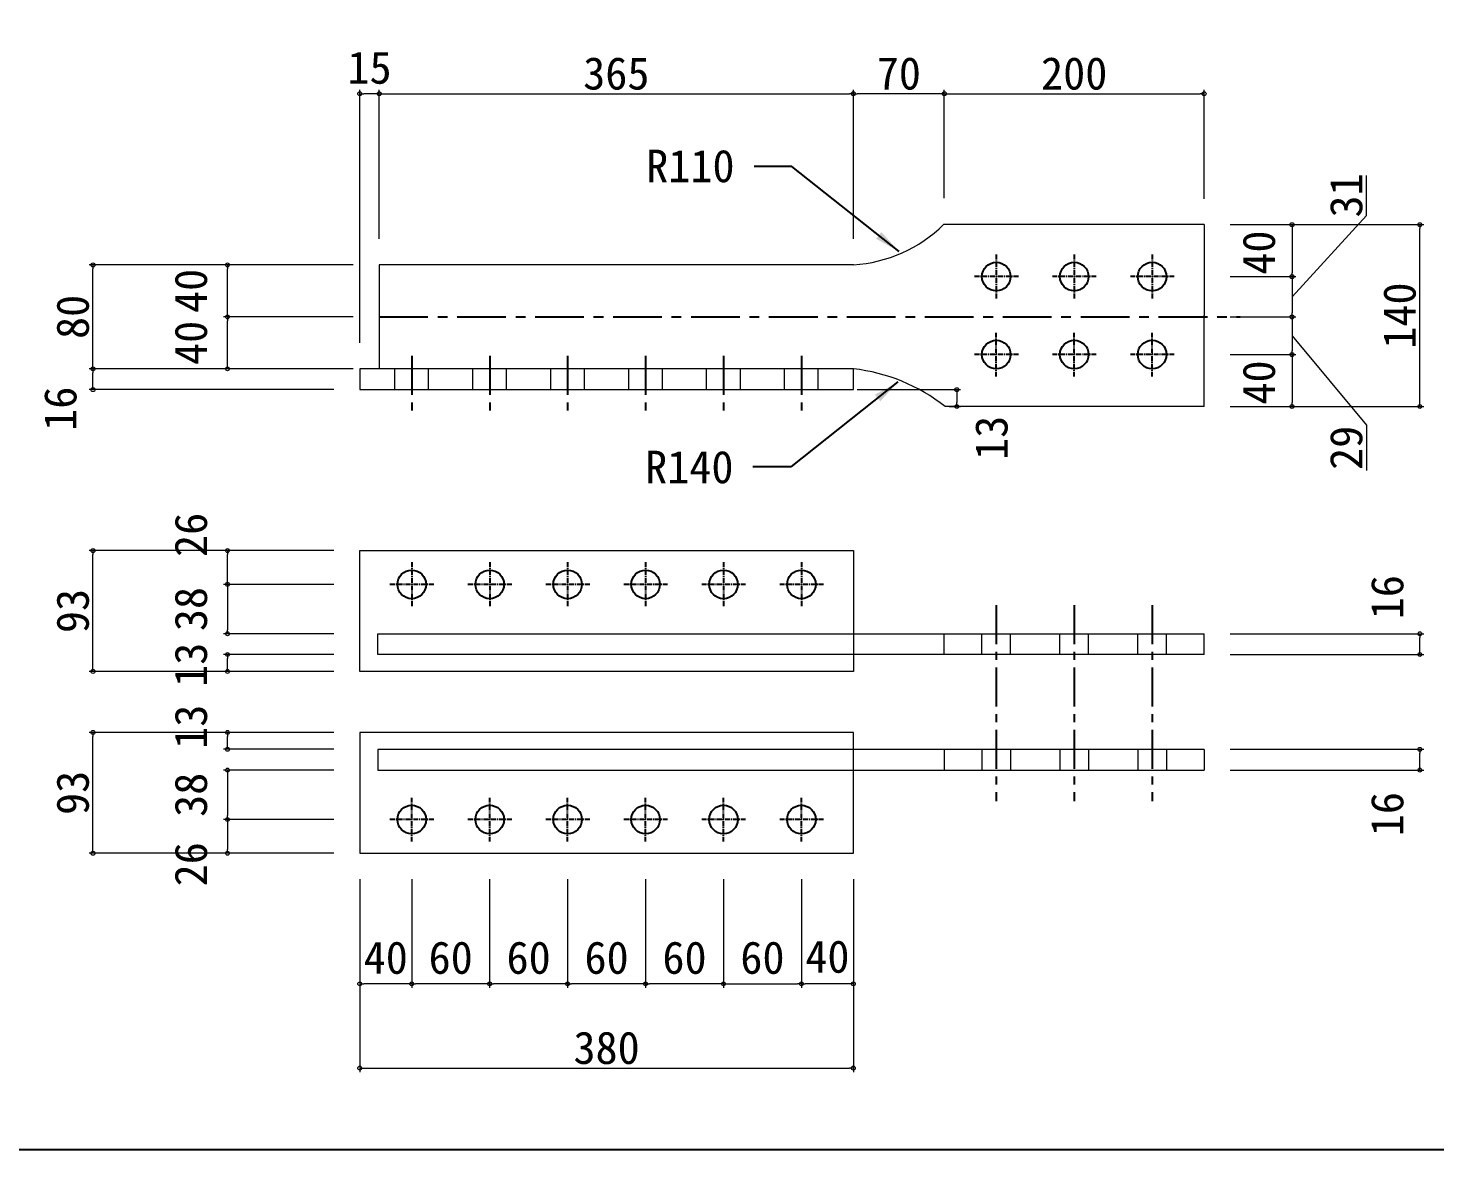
# Model space of a CAD drawing. Header units: millimetres. Extents: x 1734744 to 1747403, y -162396 to -155330.
# Drawn here: x 1739138 to 1740221, y -158591 to -157727 of the extents above; entities that cross this region are included whole.
import ezdxf

# ---------------------------------------------------------------- set-up
doc = ezdxf.new("R2010")
doc.units = ezdxf.units.MM
doc.header["$LTSCALE"] = 3
doc.linetypes.add('CENTER', pattern=[2, 1.25, -0.25, 0.25, -0.25])
doc.layers.get('DEFPOINTS').update_dxf_attribs({"color": 250})
doc.layers.add('01', color=7, linetype='Continuous')
doc.styles.get("Standard").update_dxf_attribs({"font": ''})
doc.styles.get('Standard').set_extended_font_data('MS Gothic')
doc.dimstyles.new('コピー ～ 一般寸法-小さめ', dxfattribs={"dimtxt": 25, "dimasz": 3, "dimexe": 3, "dimexo": 3, "dimgap": 3, "dimtad": 1, "dimtxsty": 'Standard', "dimblk": 'ORIGIN', "dimcen": 0, "dimclrd": 256, "dimclre": 256, "dimclrt": 256, "dimadec": 0, "dimazin": 0, "dimtfac": 1, "dimtmove": 1, "dimatfit": 2, "dimfxl": 0, "dimtolj": 2, "dimlwd": 5, "dimlwe": 5, "dimarcsym": 0})
doc.dimstyles.new('コピー(2) - Standard', dxfattribs={"dimtxt": 25, "dimasz": 20, "dimexe": 0.18, "dimexo": 0.0625, "dimgap": 15, "dimtad": 1, "dimdec": 0, "dimzin": 0, "dimdsep": 46, "dimtxsty": 'Standard', "dimblk": 'DOTSMALL', "dimcen": 0.09, "dimadec": 0, "dimazin": 0, "dimtfac": 1, "dimtdec": 0, "dimtofl": 0, "dimtmove": 0, "dimatfit": 3, "dimfxl": 0, "dimtolj": 1, "dimtzin": 0, "dimarcsym": 0})
doc.dimstyles.new('一般寸法-小さめ', dxfattribs={"dimtxt": 25, "dimasz": 3, "dimexe": 3, "dimexo": 3, "dimgap": 3, "dimtad": 1, "dimtxsty": 'Standard', "dimblk": 'ORIGIN', "dimcen": 0, "dimclrd": 256, "dimclre": 256, "dimclrt": 256, "dimadec": 0, "dimazin": 0, "dimtfac": 1, "dimtmove": 2, "dimatfit": 2, "dimfxl": 0, "dimtolj": 2, "dimlwd": 5, "dimlwe": 5, "dimarcsym": 0})

# ---------------------------------------------------------------- blocks, each defined once
blk = doc.blocks.new('_Origin')
at = {"color": 0, "linetype": 'ByBlock', "lineweight": -2}
blk.add_line((0, 0), (-1, 0), dxfattribs=at)
blk.add_circle((0, 0), 0.5, dxfattribs=at)
blk = doc.blocks.new('*D7963')
at = {"layer": '01', "lineweight": 5}
for p, q in [((1739372.9, -158129.5), (1739184.5, -158129.5)), ((1739187.5, -158219.5), (1739187.5, -158132.5)), ((1739372.9, -158222.5), (1739184.5, -158222.5))]:
    blk.add_line(p, q, dxfattribs=at)
at = {"layer": 'DEFPOINTS', "color": 0}
for p in [(1739187.5, -158129.5), (1739392.9, -158129.5), (1739392.9, -158222.5)]:
    blk.add_point(p, dxfattribs=at)
at = {"layer": '01', "lineweight": 5, "xscale": 3, "yscale": 3, "zscale": 3}
for p, rotation in [((1739187.5, -158129.5), 90), ((1739187.5, -158222.5), 270)]:
    blk.add_blockref('_Origin', p, dxfattribs=dict(at, rotation=rotation))
at = {"layer": '01', "insert": (1739172, -158176), "char_height": 25, "attachment_point": 5, "rotation": 90}
blk.add_mtext('\\A2;93', dxfattribs=at)
blk = doc.blocks.new('*D7752')
at = {"layer": '01', "lineweight": 5}
for p, q in [((1740062.9, -158282.5), (1740212, -158282.5)), ((1740209, -158295.5), (1740209, -158285.5)), ((1740062.9, -158298.5), (1740212, -158298.5))]:
    blk.add_line(p, q, dxfattribs=at)
at = {"layer": 'DEFPOINTS', "color": 0}
for p in [(1740042.9, -158282.5), (1740209, -158282.5), (1740042.9, -158298.5)]:
    blk.add_point(p, dxfattribs=at)
at = {"layer": '01', "lineweight": 5, "xscale": 3, "yscale": 3, "zscale": 3}
for p, rotation in [((1740209, -158282.5), 90), ((1740209, -158298.5), 270)]:
    blk.add_blockref('_Origin', p, dxfattribs=dict(at, rotation=rotation))
at = {"layer": '01', "insert": (1740184, -158332.4), "char_height": 25, "attachment_point": 5, "rotation": 90}
blk.add_mtext('\\A2;16', dxfattribs=at)
blk = doc.blocks.new('*D7964')
at = {"layer": '01', "lineweight": 5}
for p, q in [((1740062.9, -158193.5), (1740212, -158193.5)), ((1740209, -158206.5), (1740209, -158196.5)), ((1740062.9, -158209.5), (1740212, -158209.5))]:
    blk.add_line(p, q, dxfattribs=at)
at = {"layer": 'DEFPOINTS', "color": 0}
for p in [(1740042.9, -158193.5), (1740209, -158193.5), (1740042.9, -158209.5)]:
    blk.add_point(p, dxfattribs=at)
at = {"layer": '01', "lineweight": 5, "xscale": 3, "yscale": 3, "zscale": 3}
for p, rotation in [((1740209, -158193.5), 90), ((1740209, -158209.5), 270)]:
    blk.add_blockref('_Origin', p, dxfattribs=dict(at, rotation=rotation))
at = {"layer": '01', "insert": (1740184, -158165.4), "char_height": 25, "attachment_point": 5, "rotation": 90}
blk.add_mtext('\\A2;16', dxfattribs=at)
blk = doc.blocks.new('*D7753')
at = {"layer": '01', "lineweight": 5}
for p, q in [((1740062.9, -157878.6), (1740212, -157878.6)), ((1740209, -158015.6), (1740209, -157881.6)), ((1740062.9, -158018.6), (1740212, -158018.6))]:
    blk.add_line(p, q, dxfattribs=at)
at = {"layer": 'DEFPOINTS', "color": 0}
for p in [(1740042.9, -157878.6), (1740209, -157878.6), (1740042.9, -158018.6)]:
    blk.add_point(p, dxfattribs=at)
at = {"layer": '01', "lineweight": 5, "xscale": 3, "yscale": 3, "zscale": 3}
for p, rotation in [((1740209, -157878.6), 90), ((1740209, -158018.6), 270)]:
    blk.add_blockref('_Origin', p, dxfattribs=dict(at, rotation=rotation))
at = {"layer": '01', "insert": (1740193.5, -157948.6), "char_height": 25, "attachment_point": 5, "rotation": 90}
blk.add_mtext('\\A2;140', dxfattribs=at)
blk = doc.blocks.new('*D7754')
at = {"layer": '01', "lineweight": 5}
for p, q in [((1739372.9, -158129.5), (1739288.1, -158129.5)), ((1739291.1, -158152.5), (1739291.1, -158132.5)), ((1739372.9, -158155.5), (1739288.1, -158155.5))]:
    blk.add_line(p, q, dxfattribs=at)
at = {"layer": 'DEFPOINTS', "color": 0}
for p in [(1739291.1, -158129.5), (1739392.9, -158129.5), (1739392.9, -158155.5)]:
    blk.add_point(p, dxfattribs=at)
at = {"layer": '01', "lineweight": 5, "xscale": 3, "yscale": 3, "zscale": 3}
for p, rotation in [((1739291.1, -158129.5), 90), ((1739291.1, -158155.5), 270)]:
    blk.add_blockref('_Origin', p, dxfattribs=dict(at, rotation=rotation))
at = {"layer": '01', "insert": (1739263, -158117.4), "char_height": 25, "attachment_point": 5, "rotation": 90}
blk.add_mtext('\\A2;26', dxfattribs=at)
blk = doc.blocks.new('*D7755')
at = {"layer": '01', "lineweight": 5}
for p, q in [((1739372.9, -158209.5), (1739288.1, -158209.5)), ((1739372.9, -158222.5), (1739288.1, -158222.5)), ((1739291.1, -158219.5), (1739291.1, -158212.5))]:
    blk.add_line(p, q, dxfattribs=at)
at = {"layer": 'DEFPOINTS', "color": 0}
for p in [(1739291.1, -158209.5), (1739392.9, -158209.5), (1739392.9, -158222.5)]:
    blk.add_point(p, dxfattribs=at)
at = {"layer": '01', "lineweight": 5, "xscale": 3, "yscale": 3, "zscale": 3}
for p, rotation in [((1739291.1, -158209.5), 90), ((1739291.1, -158222.5), 270)]:
    blk.add_blockref('_Origin', p, dxfattribs=dict(at, rotation=rotation))
at = {"layer": '01', "insert": (1739263, -158217.4), "char_height": 25, "attachment_point": 5, "rotation": 90}
blk.add_mtext('\\A2;13', dxfattribs=at)
blk = doc.blocks.new('*D7965')
at = {"layer": '01', "lineweight": 5}
for p, q in [((1739392.9, -157969.6), (1739392.9, -157774.8)), ((1739404.9, -157777.8), (1739395.9, -157777.8)), ((1739407.9, -157889.6), (1739407.9, -157774.8))]:
    blk.add_line(p, q, dxfattribs=at)
at = {"layer": 'DEFPOINTS', "color": 0}
for p in [(1739392.9, -157777.8), (1739407.9, -157909.6), (1739392.9, -157989.6)]:
    blk.add_point(p, dxfattribs=at)
at = {"layer": '01', "lineweight": 5, "xscale": 3, "yscale": 3, "zscale": 3, "rotation": 180}
blk.add_blockref('_Origin', (1739392.9, -157777.8), dxfattribs=at)
at = {"layer": '01', "lineweight": 5, "xscale": 3, "yscale": 3, "zscale": 3}
blk.add_blockref('_Origin', (1739407.9, -157777.8), dxfattribs=at)
at = {"layer": '01', "insert": (1739400.4, -157757.8), "char_height": 25, "attachment_point": 5}
blk.add_mtext('\\A2;15', dxfattribs=at)
blk = doc.blocks.new('*D7966')
at = {"layer": '01', "lineweight": 5}
for p, q in [((1739387.9, -157909.6), (1739184.5, -157909.6)), ((1739187.5, -157986.6), (1739187.5, -157912.6)), ((1739387.9, -157989.6), (1739184.5, -157989.6))]:
    blk.add_line(p, q, dxfattribs=at)
at = {"layer": 'DEFPOINTS', "color": 0}
for p in [(1739187.5, -157909.6), (1739407.9, -157909.6), (1739407.9, -157989.6)]:
    blk.add_point(p, dxfattribs=at)
at = {"layer": '01', "lineweight": 5, "xscale": 3, "yscale": 3, "zscale": 3}
for p, rotation in [((1739187.5, -157909.6), 90), ((1739187.5, -157989.6), 270)]:
    blk.add_blockref('_Origin', p, dxfattribs=dict(at, rotation=rotation))
at = {"layer": '01', "insert": (1739172, -157949.6), "char_height": 25, "attachment_point": 5, "rotation": 90}
blk.add_mtext('\\A2;80', dxfattribs=at)
blk = doc.blocks.new('*D7967')
at = {"layer": '01', "lineweight": 5}
for p, q in [((1739372.9, -157989.6), (1739184.5, -157989.6)), ((1739187.5, -158002.6), (1739187.5, -157992.6)), ((1739372.9, -158005.6), (1739184.5, -158005.6))]:
    blk.add_line(p, q, dxfattribs=at)
at = {"layer": 'DEFPOINTS', "color": 0}
for p in [(1739187.5, -157989.6), (1739392.9, -157989.6), (1739392.9, -158005.6)]:
    blk.add_point(p, dxfattribs=at)
at = {"layer": '01', "lineweight": 5, "xscale": 3, "yscale": 3, "zscale": 3}
for p, rotation in [((1739187.5, -157989.6), 90), ((1739187.5, -158005.6), 270)]:
    blk.add_blockref('_Origin', p, dxfattribs=dict(at, rotation=rotation))
at = {"layer": '01', "insert": (1739162.5, -158020.3), "char_height": 25, "attachment_point": 5, "rotation": 90}
blk.add_mtext('\\A2;16', dxfattribs=at)
blk = doc.blocks.new('*D7756')
at = {"layer": '01', "lineweight": 5}
for p, q in [((1739407.9, -157889.6), (1739407.9, -157774.8)), ((1739410.9, -157777.8), (1739769.9, -157777.8)), ((1739772.9, -157889.6), (1739772.9, -157774.8))]:
    blk.add_line(p, q, dxfattribs=at)
at = {"layer": 'DEFPOINTS', "color": 0}
for p in [(1739772.9, -157777.8), (1739407.9, -157909.6), (1739772.9, -157909.6)]:
    blk.add_point(p, dxfattribs=at)
at = {"layer": '01', "lineweight": 5, "xscale": 3, "yscale": 3, "zscale": 3, "rotation": 180}
blk.add_blockref('_Origin', (1739407.9, -157777.8), dxfattribs=at)
at = {"layer": '01', "lineweight": 5, "xscale": 3, "yscale": 3, "zscale": 3}
blk.add_blockref('_Origin', (1739772.9, -157777.8), dxfattribs=at)
at = {"layer": '01', "insert": (1739590.4, -157762.3), "char_height": 25, "attachment_point": 5}
blk.add_mtext('\\A2;365', dxfattribs=at)
blk = doc.blocks.new('*D7757')
at = {"layer": '01', "lineweight": 5}
for p, q in [((1739772.9, -157889.6), (1739772.9, -157774.8)), ((1739839.9, -157777.8), (1739775.9, -157777.8)), ((1739842.9, -157858.1), (1739842.9, -157774.8))]:
    blk.add_line(p, q, dxfattribs=at)
at = {"layer": 'DEFPOINTS', "color": 0}
for p in [(1739772.9, -157777.8), (1739842.9, -157878.1), (1739772.9, -157909.6)]:
    blk.add_point(p, dxfattribs=at)
at = {"layer": '01', "lineweight": 5, "xscale": 3, "yscale": 3, "zscale": 3, "rotation": 180}
blk.add_blockref('_Origin', (1739772.9, -157777.8), dxfattribs=at)
at = {"layer": '01', "lineweight": 5, "xscale": 3, "yscale": 3, "zscale": 3}
blk.add_blockref('_Origin', (1739842.9, -157777.8), dxfattribs=at)
at = {"layer": '01', "insert": (1739807.9, -157762.3), "char_height": 25, "attachment_point": 5}
blk.add_mtext('\\A2;70', dxfattribs=at)
blk = doc.blocks.new('*D7968')
at = {"layer": '01', "lineweight": 5}
for p, q in [((1739842.9, -157858.1), (1739842.9, -157774.8)), ((1739845.9, -157777.8), (1740039.9, -157777.8)), ((1740042.9, -157858.6), (1740042.9, -157774.8))]:
    blk.add_line(p, q, dxfattribs=at)
at = {"layer": 'DEFPOINTS', "color": 0}
for p in [(1740042.9, -157777.8), (1739842.9, -157878.1), (1740042.9, -157878.6)]:
    blk.add_point(p, dxfattribs=at)
at = {"layer": '01', "lineweight": 5, "xscale": 3, "yscale": 3, "zscale": 3, "rotation": 180}
blk.add_blockref('_Origin', (1739842.9, -157777.8), dxfattribs=at)
at = {"layer": '01', "lineweight": 5, "xscale": 3, "yscale": 3, "zscale": 3}
blk.add_blockref('_Origin', (1740042.9, -157777.8), dxfattribs=at)
at = {"layer": '01', "insert": (1739942.9, -157762.3), "char_height": 25, "attachment_point": 5}
blk.add_mtext('\\A2;200', dxfattribs=at)
blk = doc.blocks.new('*D7758')
at = {"layer": '01', "lineweight": 5}
for p, q in [((1740062.9, -157878.6), (1740113.6, -157878.6)), ((1740110.6, -157881.6), (1740110.6, -157915.6)), ((1740062.9, -157918.6), (1740113.6, -157918.6))]:
    blk.add_line(p, q, dxfattribs=at)
at = {"layer": 'DEFPOINTS', "color": 0}
for p in [(1740042.9, -157878.6), (1740042.9, -157918.6), (1740110.6, -157918.6)]:
    blk.add_point(p, dxfattribs=at)
at = {"layer": '01', "lineweight": 5, "xscale": 3, "yscale": 3, "zscale": 3}
for p, rotation in [((1740110.6, -157878.6), 90), ((1740110.6, -157918.6), 270)]:
    blk.add_blockref('_Origin', p, dxfattribs=dict(at, rotation=rotation))
at = {"layer": '01', "insert": (1740085.2, -157900.1), "char_height": 25, "attachment_point": 5, "rotation": 90}
blk.add_mtext('\\A2;40', dxfattribs=at)
blk = doc.blocks.new('*D7759')
at = {"layer": '01', "lineweight": 5}
for p, q in [((1740167.9, -157871.5), (1740167.9, -157840.7)), ((1740110.6, -157934.1), (1740167.9, -157871.5)), ((1740062.9, -157918.6), (1740113.6, -157918.6)), ((1740110.6, -157921.6), (1740110.6, -157946.6)), ((1740062.9, -157949.6), (1740113.6, -157949.6))]:
    blk.add_line(p, q, dxfattribs=at)
at = {"layer": 'DEFPOINTS', "color": 0}
for p in [(1740042.9, -157918.6), (1740042.9, -157949.6), (1740110.6, -157949.6)]:
    blk.add_point(p, dxfattribs=at)
at = {"layer": '01', "lineweight": 5, "xscale": 3, "yscale": 3, "zscale": 3}
for p, rotation in [((1740110.6, -157918.6), 90), ((1740110.6, -157949.6), 270)]:
    blk.add_blockref('_Origin', p, dxfattribs=dict(at, rotation=rotation))
at = {"layer": '01', "insert": (1740152.4, -157856.1), "char_height": 25, "attachment_point": 5, "rotation": 90}
blk.add_mtext('\\A2;31', dxfattribs=at)
blk = doc.blocks.new('*D7760')
at = {"layer": '01', "lineweight": 5}
for p, q in [((1740062.9, -157949.6), (1740113.6, -157949.6)), ((1740110.6, -157952.6), (1740110.6, -157975.6)), ((1740110.6, -157964.1), (1740167.9, -158032.9)), ((1740062.9, -157978.6), (1740113.6, -157978.6)), ((1740167.9, -158032.9), (1740167.9, -158067.9))]:
    blk.add_line(p, q, dxfattribs=at)
at = {"layer": 'DEFPOINTS', "color": 0}
for p in [(1740042.9, -157949.6), (1740042.9, -157978.6), (1740110.6, -157978.6)]:
    blk.add_point(p, dxfattribs=at)
at = {"layer": '01', "lineweight": 5, "xscale": 3, "yscale": 3, "zscale": 3}
for p, rotation in [((1740110.6, -157949.6), 90), ((1740110.6, -157978.6), 270)]:
    blk.add_blockref('_Origin', p, dxfattribs=dict(at, rotation=rotation))
at = {"layer": '01', "insert": (1740152.4, -158050.4), "char_height": 25, "attachment_point": 5, "rotation": 90}
blk.add_mtext('\\A2;29', dxfattribs=at)
blk = doc.blocks.new('*D7761')
at = {"layer": '01', "lineweight": 5}
for p, q in [((1740062.9, -157978.6), (1740113.6, -157978.6)), ((1740110.6, -157981.6), (1740110.6, -158015.6)), ((1740062.9, -158018.6), (1740113.6, -158018.6))]:
    blk.add_line(p, q, dxfattribs=at)
at = {"layer": 'DEFPOINTS', "color": 0}
for p in [(1740042.9, -157978.6), (1740042.9, -158018.6), (1740110.6, -158018.6)]:
    blk.add_point(p, dxfattribs=at)
at = {"layer": '01', "lineweight": 5, "xscale": 3, "yscale": 3, "zscale": 3}
for p, rotation in [((1740110.6, -157978.6), 90), ((1740110.6, -158018.6), 270)]:
    blk.add_blockref('_Origin', p, dxfattribs=dict(at, rotation=rotation))
at = {"layer": '01', "insert": (1740085.2, -158000.1), "char_height": 25, "attachment_point": 5, "rotation": 90}
blk.add_mtext('\\A2;40', dxfattribs=at)
blk = doc.blocks.new('*D7969')
at = {"layer": '01', "lineweight": 5}
for p, q in [((1739372.9, -158269.5), (1739184.5, -158269.5)), ((1739187.5, -158359.5), (1739187.5, -158272.5)), ((1739372.9, -158362.5), (1739184.5, -158362.5))]:
    blk.add_line(p, q, dxfattribs=at)
at = {"layer": 'DEFPOINTS', "color": 0}
for p in [(1739187.5, -158269.5), (1739392.9, -158269.5), (1739392.9, -158362.5)]:
    blk.add_point(p, dxfattribs=at)
at = {"layer": '01', "lineweight": 5, "xscale": 3, "yscale": 3, "zscale": 3}
for p, rotation in [((1739187.5, -158269.5), 90), ((1739187.5, -158362.5), 270)]:
    blk.add_blockref('_Origin', p, dxfattribs=dict(at, rotation=rotation))
at = {"layer": '01', "insert": (1739172, -158316), "char_height": 25, "attachment_point": 5, "rotation": 90}
blk.add_mtext('\\A2;93', dxfattribs=at)
blk = doc.blocks.new('*D7762')
at = {"layer": '01', "lineweight": 5}
for p, q in [((1739372.9, -158269.5), (1739288.1, -158269.5)), ((1739291.1, -158279.5), (1739291.1, -158272.5)), ((1739372.9, -158282.5), (1739288.1, -158282.5))]:
    blk.add_line(p, q, dxfattribs=at)
at = {"layer": 'DEFPOINTS', "color": 0}
for p in [(1739291.1, -158269.5), (1739392.9, -158269.5), (1739392.9, -158282.5)]:
    blk.add_point(p, dxfattribs=at)
at = {"layer": '01', "lineweight": 5, "xscale": 3, "yscale": 3, "zscale": 3}
for p, rotation in [((1739291.1, -158269.5), 90), ((1739291.1, -158282.5), 270)]:
    blk.add_blockref('_Origin', p, dxfattribs=dict(at, rotation=rotation))
at = {"layer": '01', "insert": (1739263, -158265.1), "char_height": 25, "attachment_point": 5, "rotation": 90}
blk.add_mtext('\\A2;13', dxfattribs=at)
blk = doc.blocks.new('*D7763')
at = {"layer": '01', "lineweight": 5}
for p, q in [((1739372.9, -158336.5), (1739288.1, -158336.5)), ((1739291.1, -158339.5), (1739291.1, -158359.5)), ((1739372.9, -158362.5), (1739288.1, -158362.5))]:
    blk.add_line(p, q, dxfattribs=at)
at = {"layer": 'DEFPOINTS', "color": 0}
for p in [(1739392.9, -158336.5), (1739291.1, -158362.5), (1739392.9, -158362.5)]:
    blk.add_point(p, dxfattribs=at)
at = {"layer": '01', "lineweight": 5, "xscale": 3, "yscale": 3, "zscale": 3}
for p, rotation in [((1739291.1, -158336.5), 90), ((1739291.1, -158362.5), 270)]:
    blk.add_blockref('_Origin', p, dxfattribs=dict(at, rotation=rotation))
at = {"layer": '01', "insert": (1739263, -158371), "char_height": 25, "attachment_point": 5, "rotation": 90}
blk.add_mtext('\\A2;26', dxfattribs=at)
blk = doc.blocks.new('*D7970')
at = {"layer": '01', "lineweight": 5}
for p, q in [((1739392.9, -158382.5), (1739392.9, -158530.9)), ((1739772.9, -158382.5), (1739772.9, -158530.9)), ((1739395.9, -158527.9), (1739769.9, -158527.9))]:
    blk.add_line(p, q, dxfattribs=at)
at = {"layer": 'DEFPOINTS', "color": 0}
for p in [(1739392.9, -158362.5), (1739772.9, -158362.5), (1739772.9, -158527.9)]:
    blk.add_point(p, dxfattribs=at)
at = {"layer": '01', "lineweight": 5, "xscale": 3, "yscale": 3, "zscale": 3, "rotation": 180}
blk.add_blockref('_Origin', (1739392.9, -158527.9), dxfattribs=at)
at = {"layer": '01', "lineweight": 5, "xscale": 3, "yscale": 3, "zscale": 3}
blk.add_blockref('_Origin', (1739772.9, -158527.9), dxfattribs=at)
at = {"layer": '01', "insert": (1739582.9, -158512.4), "char_height": 25, "attachment_point": 5}
blk.add_mtext('\\A2;380', dxfattribs=at)
blk = doc.blocks.new('*D7764')
at = {"layer": '01', "lineweight": 5}
for p, q in [((1739492.9, -158382.5), (1739492.9, -158466)), ((1739552.9, -158382.5), (1739552.9, -158466)), ((1739549.9, -158463), (1739495.9, -158463))]:
    blk.add_line(p, q, dxfattribs=at)
at = {"layer": 'DEFPOINTS', "color": 0}
for p in [(1739492.9, -158362.5), (1739552.9, -158362.5), (1739492.9, -158463)]:
    blk.add_point(p, dxfattribs=at)
at = {"layer": '01', "lineweight": 5, "xscale": 3, "yscale": 3, "zscale": 3, "rotation": 180}
blk.add_blockref('_Origin', (1739492.9, -158463), dxfattribs=at)
at = {"layer": '01', "lineweight": 5, "xscale": 3, "yscale": 3, "zscale": 3}
blk.add_blockref('_Origin', (1739552.9, -158463), dxfattribs=at)
at = {"layer": '01', "insert": (1739522.9, -158443), "char_height": 25, "attachment_point": 5}
blk.add_mtext('\\A2;60', dxfattribs=at)
blk = doc.blocks.new('*D7765')
at = {"layer": '01', "lineweight": 5}
for p, q in [((1739392.9, -158382.5), (1739392.9, -158466)), ((1739432.9, -158382.5), (1739432.9, -158466)), ((1739429.9, -158463), (1739395.9, -158463))]:
    blk.add_line(p, q, dxfattribs=at)
at = {"layer": 'DEFPOINTS', "color": 0}
for p in [(1739392.9, -158362.5), (1739432.9, -158362.5), (1739392.9, -158463)]:
    blk.add_point(p, dxfattribs=at)
at = {"layer": '01', "lineweight": 5, "xscale": 3, "yscale": 3, "zscale": 3, "rotation": 180}
blk.add_blockref('_Origin', (1739392.9, -158463), dxfattribs=at)
at = {"layer": '01', "lineweight": 5, "xscale": 3, "yscale": 3, "zscale": 3}
blk.add_blockref('_Origin', (1739432.9, -158463), dxfattribs=at)
at = {"layer": '01', "insert": (1739412.9, -158443), "char_height": 25, "attachment_point": 5}
blk.add_mtext('\\A2;40', dxfattribs=at)
blk = doc.blocks.new('*D7766')
at = {"layer": '01', "lineweight": 5}
for p, q in [((1739612.9, -158382.5), (1739612.9, -158466)), ((1739672.9, -158382.5), (1739672.9, -158466)), ((1739669.9, -158463), (1739615.9, -158463))]:
    blk.add_line(p, q, dxfattribs=at)
at = {"layer": 'DEFPOINTS', "color": 0}
for p in [(1739612.9, -158362.5), (1739672.9, -158362.5), (1739612.9, -158463)]:
    blk.add_point(p, dxfattribs=at)
at = {"layer": '01', "lineweight": 5, "xscale": 3, "yscale": 3, "zscale": 3, "rotation": 180}
blk.add_blockref('_Origin', (1739612.9, -158463), dxfattribs=at)
at = {"layer": '01', "lineweight": 5, "xscale": 3, "yscale": 3, "zscale": 3}
blk.add_blockref('_Origin', (1739672.9, -158463), dxfattribs=at)
at = {"layer": '01', "insert": (1739642.9, -158443), "char_height": 25, "attachment_point": 5}
blk.add_mtext('\\A2;60', dxfattribs=at)
blk = doc.blocks.new('*D7767')
at = {"layer": '01', "lineweight": 5}
for p, q in [((1739672.9, -158382.5), (1739672.9, -158466)), ((1739732.9, -158382.5), (1739732.9, -158466)), ((1739675.9, -158463), (1739729.9, -158463))]:
    blk.add_line(p, q, dxfattribs=at)
at = {"layer": 'DEFPOINTS', "color": 0}
for p in [(1739672.9, -158362.5), (1739732.9, -158362.5), (1739732.9, -158463)]:
    blk.add_point(p, dxfattribs=at)
at = {"layer": '01', "lineweight": 5, "xscale": 3, "yscale": 3, "zscale": 3, "rotation": 180}
blk.add_blockref('_Origin', (1739672.9, -158463), dxfattribs=at)
at = {"layer": '01', "lineweight": 5, "xscale": 3, "yscale": 3, "zscale": 3}
blk.add_blockref('_Origin', (1739732.9, -158463), dxfattribs=at)
at = {"layer": '01', "insert": (1739702.9, -158443), "char_height": 25, "attachment_point": 5}
blk.add_mtext('\\A2;60', dxfattribs=at)
blk = doc.blocks.new('*D7768')
at = {"layer": '01', "lineweight": 5}
for p, q in [((1739732.9, -158382.5), (1739732.9, -158466)), ((1739772.9, -158382.5), (1739772.9, -158466)), ((1739769.9, -158463), (1739735.9, -158463))]:
    blk.add_line(p, q, dxfattribs=at)
at = {"layer": 'DEFPOINTS', "color": 0}
for p in [(1739732.9, -158362.5), (1739772.9, -158362.5), (1739732.9, -158463)]:
    blk.add_point(p, dxfattribs=at)
at = {"layer": '01', "lineweight": 5, "xscale": 3, "yscale": 3, "zscale": 3, "rotation": 180}
blk.add_blockref('_Origin', (1739732.9, -158463), dxfattribs=at)
at = {"layer": '01', "lineweight": 5, "xscale": 3, "yscale": 3, "zscale": 3}
blk.add_blockref('_Origin', (1739772.9, -158463), dxfattribs=at)
at = {"layer": '01', "insert": (1739752.9, -158442.2), "char_height": 25, "attachment_point": 5}
blk.add_mtext('\\A2;40', dxfattribs=at)
blk = doc.blocks.new('*D7769')
at = {"layer": '01', "lineweight": 5}
for p, q in [((1739387.9, -157949.6), (1739288.1, -157949.6)), ((1739291.1, -157986.6), (1739291.1, -157952.6)), ((1739372.9, -157989.6), (1739288.1, -157989.6))]:
    blk.add_line(p, q, dxfattribs=at)
at = {"layer": 'DEFPOINTS', "color": 0}
for p in [(1739291.1, -157949.6), (1739407.9, -157949.6), (1739392.9, -157989.6)]:
    blk.add_point(p, dxfattribs=at)
at = {"layer": '01', "lineweight": 5, "xscale": 3, "yscale": 3, "zscale": 3}
for p, rotation in [((1739291.1, -157949.6), 90), ((1739291.1, -157989.6), 270)]:
    blk.add_blockref('_Origin', p, dxfattribs=dict(at, rotation=rotation))
at = {"layer": '01', "insert": (1739263, -157969.6), "char_height": 25, "attachment_point": 5, "rotation": 90}
blk.add_mtext('\\A2;40', dxfattribs=at)
blk = doc.blocks.new('*D7770')
at = {"layer": '01', "lineweight": 5}
for p, q in [((1739387.9, -157909.6), (1739288.1, -157909.6)), ((1739291.1, -157946.6), (1739291.1, -157912.6)), ((1739387.9, -157949.6), (1739288.1, -157949.6))]:
    blk.add_line(p, q, dxfattribs=at)
at = {"layer": 'DEFPOINTS', "color": 0}
for p in [(1739291.1, -157909.6), (1739407.9, -157909.6), (1739407.9, -157949.6)]:
    blk.add_point(p, dxfattribs=at)
at = {"layer": '01', "lineweight": 5, "xscale": 3, "yscale": 3, "zscale": 3}
for p, rotation in [((1739291.1, -157909.6), 90), ((1739291.1, -157949.6), 270)]:
    blk.add_blockref('_Origin', p, dxfattribs=dict(at, rotation=rotation))
at = {"layer": '01', "insert": (1739263, -157929.6), "char_height": 25, "attachment_point": 5, "rotation": 90}
blk.add_mtext('\\A2;40', dxfattribs=at)
blk = doc.blocks.new('_DotSmall')
at = {"color": 0, "linetype": 'ByBlock', "const_width": 0.5}
blk.add_lwpolyline([(-0.0625, 0, 1), (0.0625, 0, 1)], format="xyb", close=True, dxfattribs=at)
blk = doc.blocks.new('*D7971')
at = {"layer": '01', "lineweight": 5}
for p, q in [((1739775.9, -158005.6), (1739855.5, -158005.6)), ((1739852.5, -158008.6), (1739852.5, -158015.6)), ((1739846.6, -158018.6), (1739855.5, -158018.6))]:
    blk.add_line(p, q, dxfattribs=at)
at = {"layer": 'DEFPOINTS', "color": 0}
for p in [(1739772.9, -158005.6), (1739843.6, -158018.6), (1739852.5, -158018.6)]:
    blk.add_point(p, dxfattribs=at)
at = {"layer": '01', "lineweight": 5, "xscale": 3, "yscale": 3, "zscale": 3}
for p, rotation in [((1739852.5, -158005.6), 90), ((1739852.5, -158018.6), 270)]:
    blk.add_blockref('_Origin', p, dxfattribs=dict(at, rotation=rotation))
at = {"layer": '01', "insert": (1739879.3, -158042.7), "char_height": 25, "attachment_point": 5, "rotation": 90}
blk.add_mtext('\\A2;13', dxfattribs=at)
blk = doc.blocks.new('*D7771')
at = {"layer": '01', "lineweight": 5}
for p, q in [((1739372.9, -158155.5), (1739288.1, -158155.5)), ((1739291.1, -158158.5), (1739291.1, -158190.5)), ((1739372.9, -158193.5), (1739288.1, -158193.5))]:
    blk.add_line(p, q, dxfattribs=at)
at = {"layer": 'DEFPOINTS', "color": 0}
for p in [(1739392.9, -158155.5), (1739291.1, -158193.5), (1739392.9, -158193.5)]:
    blk.add_point(p, dxfattribs=at)
at = {"layer": '01', "lineweight": 5, "xscale": 3, "yscale": 3, "zscale": 3}
for p, rotation in [((1739291.1, -158155.5), 90), ((1739291.1, -158193.5), 270)]:
    blk.add_blockref('_Origin', p, dxfattribs=dict(at, rotation=rotation))
at = {"layer": '01', "insert": (1739263, -158174.5), "char_height": 25, "attachment_point": 5, "rotation": 90}
blk.add_mtext('\\A2;38', dxfattribs=at)
blk = doc.blocks.new('*D7772')
at = {"layer": '01', "lineweight": 5}
for p, q in [((1739372.9, -158298.5), (1739288.1, -158298.5)), ((1739291.1, -158301.5), (1739291.1, -158333.5)), ((1739372.9, -158336.5), (1739288.1, -158336.5))]:
    blk.add_line(p, q, dxfattribs=at)
at = {"layer": 'DEFPOINTS', "color": 0}
for p in [(1739392.9, -158298.5), (1739291.1, -158336.5), (1739392.9, -158336.5)]:
    blk.add_point(p, dxfattribs=at)
at = {"layer": '01', "lineweight": 5, "xscale": 3, "yscale": 3, "zscale": 3}
for p, rotation in [((1739291.1, -158298.5), 90), ((1739291.1, -158336.5), 270)]:
    blk.add_blockref('_Origin', p, dxfattribs=dict(at, rotation=rotation))
at = {"layer": '01', "insert": (1739263, -158317.5), "char_height": 25, "attachment_point": 5, "rotation": 90}
blk.add_mtext('\\A2;38', dxfattribs=at)
blk = doc.blocks.new('*D7773')
at = {"layer": '01', "lineweight": 5}
for p, q in [((1739432.9, -158382.5), (1739432.9, -158466)), ((1739492.9, -158382.5), (1739492.9, -158466)), ((1739489.9, -158463), (1739435.9, -158463))]:
    blk.add_line(p, q, dxfattribs=at)
at = {"layer": 'DEFPOINTS', "color": 0}
for p in [(1739432.9, -158362.5), (1739492.9, -158362.5), (1739432.9, -158463)]:
    blk.add_point(p, dxfattribs=at)
at = {"layer": '01', "lineweight": 5, "xscale": 3, "yscale": 3, "zscale": 3, "rotation": 180}
blk.add_blockref('_Origin', (1739432.9, -158463), dxfattribs=at)
at = {"layer": '01', "lineweight": 5, "xscale": 3, "yscale": 3, "zscale": 3}
blk.add_blockref('_Origin', (1739492.9, -158463), dxfattribs=at)
at = {"layer": '01', "insert": (1739462.9, -158443), "char_height": 25, "attachment_point": 5}
blk.add_mtext('\\A2;60', dxfattribs=at)
blk = doc.blocks.new('*D7774')
at = {"layer": '01', "lineweight": 5}
for p, q in [((1739552.9, -158382.5), (1739552.9, -158466)), ((1739612.9, -158382.5), (1739612.9, -158466)), ((1739609.9, -158463), (1739555.9, -158463))]:
    blk.add_line(p, q, dxfattribs=at)
at = {"layer": 'DEFPOINTS', "color": 0}
for p in [(1739552.9, -158362.5), (1739612.9, -158362.5), (1739552.9, -158463)]:
    blk.add_point(p, dxfattribs=at)
at = {"layer": '01', "lineweight": 5, "xscale": 3, "yscale": 3, "zscale": 3, "rotation": 180}
blk.add_blockref('_Origin', (1739552.9, -158463), dxfattribs=at)
at = {"layer": '01', "lineweight": 5, "xscale": 3, "yscale": 3, "zscale": 3}
blk.add_blockref('_Origin', (1739612.9, -158463), dxfattribs=at)
at = {"layer": '01', "insert": (1739582.9, -158443), "char_height": 25, "attachment_point": 5}
blk.add_mtext('\\A2;60', dxfattribs=at)

msp = doc.modelspace()

# ---------------------------------------------------------------- linework, layer by layer
at = {"layer": '01', "color": 7, "lineweight": 18}
for p, q in [((1740042.918, -157878.569), (1739842.409, -157878.569)), ((1740042.918, -157878.569), (1740042.918, -157948.569)), ((1739772.918, -157909.569), (1739407.918, -157909.569)), ((1739407.918, -157909.569), (1739407.918, -157989.569)), ((1740042.918, -158018.569), (1740042.918, -157948.569)), ((1739392.918, -157989.569), (1739392.918, -158005.569)), ((1739772.918, -157989.569), (1739392.918, -157989.569)), ((1739419.918, -158005.569), (1739419.918, -157989.569)), ((1739445.918, -158005.569), (1739445.918, -157989.569)), ((1739479.918, -158005.569), (1739479.918, -157989.569)), ((1739505.918, -158005.569), (1739505.918, -157989.569)), ((1739539.918, -158005.569), (1739539.918, -157989.569)), ((1739565.918, -158005.569), (1739565.918, -157989.569)), ((1739599.918, -158005.569), (1739599.918, -157989.569)), ((1739625.918, -158005.569), (1739625.918, -157989.569)), ((1739659.918, -158005.569), (1739659.918, -157989.569)), ((1739685.918, -158005.569), (1739685.918, -157989.569)), ((1739719.918, -158005.569), (1739719.918, -157989.569)), ((1739745.918, -158005.569), (1739745.918, -157989.569)), ((1739772.918, -158005.569), (1739772.918, -157989.569)), ((1739392.918, -158005.569), (1739772.918, -158005.569)), ((1740042.918, -158018.569), (1739843.559, -158018.569)), ((1739392.918, -158222.525), (1739392.918, -158129.525)), ((1739392.918, -158129.525), (1739772.918, -158129.525)), ((1739772.918, -158129.525), (1739772.918, -158222.525)), ((1739406.918, -158209.525), (1739406.918, -158193.525)), ((1739406.918, -158193.525), (1740042.918, -158193.525)), ((1739842.918, -158209.525), (1739842.918, -158193.525)), ((1739871.918, -158209.525), (1739871.918, -158193.525)), ((1739893.918, -158209.525), (1739893.918, -158193.525)), ((1739931.918, -158209.525), (1739931.918, -158193.525)), ((1739953.918, -158209.525), (1739953.918, -158193.525)), ((1739991.918, -158209.525), (1739991.918, -158193.525)), ((1740013.918, -158209.525), (1740013.918, -158193.525)), ((1740042.918, -158209.525), (1740042.918, -158193.525)), ((1740042.918, -158209.525), (1739406.918, -158209.525)), ((1739772.918, -158222.525), (1739392.918, -158222.525)), ((1739392.918, -158269.525), (1739392.918, -158362.525)), ((1739772.918, -158269.525), (1739392.918, -158269.525)), ((1739772.918, -158362.525), (1739772.918, -158269.525)), ((1739406.918, -158282.525), (1739406.918, -158298.525)), ((1740042.918, -158282.525), (1739406.918, -158282.525)), ((1739842.918, -158282.525), (1739842.918, -158298.525)), ((1739871.918, -158282.525), (1739871.918, -158298.525)), ((1739893.918, -158282.525), (1739893.918, -158298.525)), ((1739931.918, -158282.525), (1739931.918, -158298.525)), ((1739953.918, -158282.525), (1739953.918, -158298.525)), ((1739991.918, -158282.525), (1739991.918, -158298.525)), ((1740013.918, -158282.525), (1740013.918, -158298.525)), ((1740042.918, -158282.525), (1740042.918, -158298.525)), ((1739406.918, -158298.525), (1740042.918, -158298.525)), ((1739392.918, -158362.525), (1739772.918, -158362.525))]:
    msp.add_line(p, q, dxfattribs=at)
at = {"layer": '01', "color": 7, "linetype": 'CENTER'}
for p, q in [((1739882.918, -157901.569), (1739882.918, -157935.569)), ((1739942.918, -157901.569), (1739942.918, -157935.569)), ((1740002.918, -157901.569), (1740002.918, -157935.569)), ((1739899.918, -157918.569), (1739865.918, -157918.569)), ((1739959.918, -157918.569), (1739925.918, -157918.569)), ((1740019.918, -157918.569), (1739985.918, -157918.569)), ((1739882.918, -157995.569), (1739882.918, -157961.569)), ((1739942.918, -157995.569), (1739942.918, -157961.569)), ((1740002.918, -157995.569), (1740002.918, -157961.569)), ((1739899.918, -157978.569), (1739865.918, -157978.569)), ((1739959.918, -157978.569), (1739925.918, -157978.569)), ((1740019.918, -157978.569), (1739985.918, -157978.569)), ((1739432.918, -158138.525), (1739432.918, -158172.525)), ((1739492.918, -158138.525), (1739492.918, -158172.525)), ((1739552.918, -158138.525), (1739552.918, -158172.525)), ((1739612.918, -158138.525), (1739612.918, -158172.525)), ((1739672.918, -158138.525), (1739672.918, -158172.525)), ((1739732.918, -158138.525), (1739732.918, -158172.525)), ((1739449.918, -158155.525), (1739415.918, -158155.525)), ((1739509.918, -158155.525), (1739475.918, -158155.525)), ((1739569.918, -158155.525), (1739535.918, -158155.525)), ((1739629.918, -158155.525), (1739595.918, -158155.525)), ((1739689.918, -158155.525), (1739655.918, -158155.525)), ((1739749.918, -158155.525), (1739715.918, -158155.525)), ((1739432.918, -158353.525), (1739432.918, -158319.525)), ((1739492.918, -158353.525), (1739492.918, -158319.525)), ((1739552.918, -158353.525), (1739552.918, -158319.525)), ((1739612.918, -158353.525), (1739612.918, -158319.525)), ((1739672.918, -158353.525), (1739672.918, -158319.525)), ((1739732.918, -158353.525), (1739732.918, -158319.525)), ((1739449.918, -158336.525), (1739415.918, -158336.525)), ((1739509.918, -158336.525), (1739475.918, -158336.525)), ((1739569.918, -158336.525), (1739535.918, -158336.525)), ((1739629.918, -158336.525), (1739595.918, -158336.525)), ((1739689.918, -158336.525), (1739655.918, -158336.525)), ((1739749.918, -158336.525), (1739715.918, -158336.525))]:
    msp.add_line(p, q, dxfattribs=at)
at = {"layer": '01', "color": 7, "linetype": 'CENTER', "ltscale": 10}
msp.add_line((1739407.918, -157949.569), (1740070.572, -157949.569), dxfattribs=at)
at = {"layer": '01', "color": 7, "linetype": 'CENTER', "ltscale": 8}
for p, q in [((1739432.918, -157979.569), (1739432.918, -158027.569)), ((1739492.918, -157979.569), (1739492.918, -158027.569)), ((1739552.918, -157979.569), (1739552.918, -158027.569)), ((1739612.918, -157979.569), (1739612.918, -158027.569)), ((1739672.918, -157979.569), (1739672.918, -158027.569)), ((1739732.918, -157979.569), (1739732.918, -158027.569)), ((1739882.918, -158171.525), (1739882.918, -158322.525)), ((1739942.918, -158171.525), (1739942.918, -158322.525)), ((1740002.918, -158171.525), (1740002.918, -158322.525))]:
    msp.add_line(p, q, dxfattribs=at)
at = {"layer": '01', "color": 7, "ltscale": 2}
msp.add_lwpolyline([(1738479.092, -157690.838), (1740229.092, -157690.838), (1740229.092, -158590.838), (1738479.092, -158590.838)], close=True, dxfattribs=at)
at = {"layer": '01', "color": 7}
for centre in [(1739882.918, -157918.569), (1739942.918, -157918.569), (1740002.918, -157918.569), (1739882.918, -157978.569), (1739942.918, -157978.569), (1740002.918, -157978.569), (1739432.918, -158155.525), (1739492.918, -158155.525), (1739552.918, -158155.525), (1739612.918, -158155.525), (1739672.918, -158155.525), (1739732.918, -158155.525), (1739432.918, -158336.525), (1739492.918, -158336.525), (1739552.918, -158336.525), (1739612.918, -158336.525), (1739672.918, -158336.525), (1739732.918, -158336.525)]:
    msp.add_circle(centre, 11, dxfattribs=at)
at = {"layer": '01', "color": 7, "lineweight": 18}
for centre, radius, start, end in [((1739765.615, -157799.811), 110, 273.806865, 314.276811), ((1739757.086, -158128.67), 140, 51.854237, 83.50655)]:
    msp.add_arc(centre, radius, start, end, dxfattribs=at)

# ---------------------------------------------------------------- texts
at = {"layer": '01', "color": 7, "char_height": 25, "width": 98.97993}
for s, insert, attachment_point in [('\\A1;R110', (1739681.43, -157846.296), 9), ('R140', (1739680.606, -158052.641), 3)]:
    msp.add_mtext(s, dxfattribs=dict(at, insert=insert, attachment_point=attachment_point))

# ---------------------------------------------------------------- dimensions: what is measured, and where the dimension line sits
at = {"layer": '01', "color": 7}
for base, p1, p2, picture, middle in [((1739392.918, -157777.774), (1739407.918, -157909.569), (1739392.918, -157989.569), '*D7965', (1739400.418, -157757.774)), ((1739772.918, -157777.774), (1739407.918, -157909.569), (1739772.918, -157909.569), '*D7756', (1739590.418, -157762.274)), ((1739772.918, -157777.774), (1739842.918, -157878.069), (1739772.918, -157909.569), '*D7757', (1739807.918, -157762.274)), ((1740042.918, -157777.774), (1739842.918, -157878.069), (1740042.918, -157878.569), '*D7968', (1739942.918, -157762.274)), ((1739772.918, -158527.882), (1739392.918, -158362.525), (1739772.918, -158362.525), '*D7970', (1739582.918, -158512.382))]:
    dim = msp.add_linear_dim(base=base, p1=p1, p2=p2, dimstyle='一般寸法-小さめ', override={"dimexo": 20}, dxfattribs=at)
    dim.commit()
    dim.dimension.update_dxf_attribs({"geometry": picture, "text_midpoint": middle})
for base, p1, p2, angle, dimstyle, override, picture, middle in [((1740110.572, -157949.569), (1740042.918, -157918.569), (1740042.918, -157949.569), 90, 'コピー ～ 一般寸法-小さめ', {"dimexo": 20}, '*D7759', (1740167.88, -157868.458)), ((1740110.572, -157918.569), (1740042.918, -157878.569), (1740042.918, -157918.569), 90, '一般寸法-小さめ', {"dimexo": 20}, '*D7758', (1740085.166, -157900.069)), ((1739291.11, -157909.569), (1739407.918, -157949.569), (1739407.918, -157909.569), 270, '一般寸法-小さめ', {"dimexo": 20}, '*D7770', (1739262.956, -157929.569)), ((1739291.11, -157949.569), (1739392.918, -157989.569), (1739407.918, -157949.569), 270, '一般寸法-小さめ', {"dimexo": 20}, '*D7769', (1739262.956, -157969.569)), ((1740110.572, -157978.569), (1740042.918, -157949.569), (1740042.918, -157978.569), 90, 'コピー ～ 一般寸法-小さめ', {"dimexo": 20}, '*D7760', (1740167.88, -158035.885)), ((1740110.572, -158018.569), (1740042.918, -157978.569), (1740042.918, -158018.569), 90, '一般寸法-小さめ', {"dimexo": 20}, '*D7761', (1740085.166, -158000.069)), ((1739187.491, -157989.569), (1739392.918, -158005.569), (1739392.918, -157989.569), 270, '一般寸法-小さめ', {"dimexo": 20}, '*D7967', (1739162.491, -158020.324)), ((1739852.545, -158018.569), (1739772.918, -158005.569), (1739843.559, -158018.569), 90, '一般寸法-小さめ', {"dimtxt": 25}, '*D7971', (1739879.286, -158042.665)), ((1739291.11, -158129.525), (1739392.918, -158155.525), (1739392.918, -158129.525), 90, '一般寸法-小さめ', {"dimexo": 20}, '*D7754', (1739262.956, -158117.434)), ((1740209.039, -158193.525), (1740042.918, -158209.525), (1740042.918, -158193.525), 270, '一般寸法-小さめ', {"dimexo": 20}, '*D7964', (1740184.039, -158165.395)), ((1739291.11, -158193.525), (1739392.918, -158155.525), (1739392.918, -158193.525), 90, '一般寸法-小さめ', {"dimexo": 20}, '*D7771', (1739262.956, -158174.525)), ((1739291.11, -158209.525), (1739392.918, -158222.525), (1739392.918, -158209.525), 270, '一般寸法-小さめ', {"dimexo": 20}, '*D7755', (1739262.956, -158217.376)), ((1739291.11, -158269.525), (1739392.918, -158282.525), (1739392.918, -158269.525), 270, '一般寸法-小さめ', {"dimexo": 20}, '*D7762', (1739262.956, -158265.068)), ((1740209.039, -158282.525), (1740042.918, -158298.525), (1740042.918, -158282.525), 270, '一般寸法-小さめ', {"dimexo": 20}, '*D7752', (1740184.039, -158332.403)), ((1739291.11, -158336.525), (1739392.918, -158298.525), (1739392.918, -158336.525), 90, '一般寸法-小さめ', {"dimexo": 20}, '*D7772', (1739262.956, -158317.525)), ((1739291.11, -158362.525), (1739392.918, -158336.525), (1739392.918, -158362.525), 90, '一般寸法-小さめ', {"dimexo": 20}, '*D7763', (1739262.956, -158370.969))]:
    dim = msp.add_linear_dim(base=base, p1=p1, p2=p2, angle=angle, dimstyle=dimstyle, override=override, dxfattribs=at)
    dim.commit()
    dim.dimension.update_dxf_attribs({"geometry": picture, "text_midpoint": middle, "dimtype": 160})
for base, p1, p2, picture, middle in [((1740209.039, -157878.569), (1740042.918, -158018.569), (1740042.918, -157878.569), '*D7753', (1740193.539, -157948.569)), ((1739187.491, -157909.569), (1739407.918, -157989.569), (1739407.918, -157909.569), '*D7966', (1739171.991, -157949.569)), ((1739187.491, -158129.525), (1739392.918, -158222.525), (1739392.918, -158129.525), '*D7963', (1739171.991, -158176.025)), ((1739187.491, -158269.525), (1739392.918, -158362.525), (1739392.918, -158269.525), '*D7969', (1739171.991, -158316.025))]:
    dim = msp.add_linear_dim(base=base, p1=p1, p2=p2, angle=270, dimstyle='一般寸法-小さめ', override={"dimexo": 20}, dxfattribs=at)
    dim.commit()
    dim.dimension.update_dxf_attribs({"geometry": picture, "text_midpoint": middle})
for base, p1, p2, picture, middle in [((1739392.918, -158463.005), (1739432.918, -158362.525), (1739392.918, -158362.525), '*D7765', (1739412.918, -158443.005)), ((1739432.918, -158463.005), (1739492.918, -158362.525), (1739432.918, -158362.525), '*D7773', (1739462.918, -158443.005)), ((1739492.918, -158463.005), (1739552.918, -158362.525), (1739492.918, -158362.525), '*D7764', (1739522.918, -158443.005)), ((1739552.918, -158463.005), (1739612.918, -158362.525), (1739552.918, -158362.525), '*D7774', (1739582.918, -158443.005)), ((1739612.918, -158463.005), (1739672.918, -158362.525), (1739612.918, -158362.525), '*D7766', (1739642.918, -158443.005)), ((1739732.918, -158463.005), (1739672.918, -158362.525), (1739732.918, -158362.525), '*D7767', (1739702.918, -158443.005)), ((1739732.918, -158463.005), (1739772.918, -158362.525), (1739732.918, -158362.525), '*D7768', (1739752.918, -158442.243))]:
    dim = msp.add_linear_dim(base=base, p1=p1, p2=p2, dimstyle='一般寸法-小さめ', override={"dimexo": 20}, dxfattribs=at)
    dim.commit()
    dim.dimension.update_dxf_attribs({"geometry": picture, "text_midpoint": middle, "dimtype": 160})

# ---------------------------------------------------------------- leaders
at = {"layer": '01', "color": 7, "annotation_type": 0, "has_hookline": 1, "hookline_direction": 1, "text_width": 62.183}
for points in [[(1739808.078, -157899.306), (1739725.595, -157833.796), (1739696.43, -157833.796)], [(1739807.254, -157999.631), (1739724.772, -158065.141), (1739695.606, -158065.141)]]:
    msp.add_leader(points, dimstyle='コピー(2) - Standard', override={"dimgap": 15, "dimtad": 0}, dxfattribs=at)

doc.saveas('drawing.dxf')
